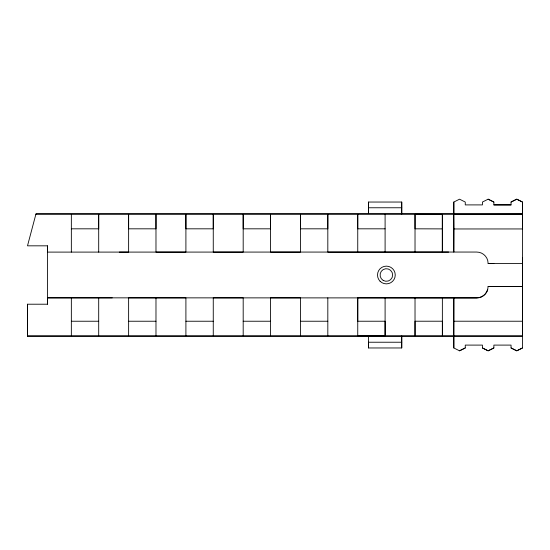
<?xml version="1.0" encoding="UTF-8"?>
<svg xmlns="http://www.w3.org/2000/svg" width="550" height="550" viewBox="0 0 550 550"><rect width="100%" height="100%" fill="white"/><g stroke="black" fill="none" stroke-linecap="round" stroke-linejoin="round"><path stroke-width="0.82" d="M27.514 335.713L522.493 335.699L522.459 286.454L488.104 286.454L487.706 289.451A11.426 11.426 0 0 1 476.664 297.901L453.826 297.928L453.812 321.214L522.479 321.234L522.5 336.524L27.5 336.511L27.514 304.212L47.541 304.212L47.541 297.846L112.255 297.853M47.527 304.198L47.527 245.829L27.5 245.829L36.087 213.482L522.5 213.496M98.698 252.106L98.698 214.342L98.698 228.821L71.349 228.821M357.748 297.846L357.748 335.713L385.096 335.706L385.096 321.228L357.748 321.234L357.748 297.846L476.664 297.921A11.426 11.426 0 0 0 487.706 289.451M368.548 202.042L368.514 213.489L368.548 202.042L401.741 202.042L401.741 214.06M401.727 342.231L368.548 342.231L368.548 347.964L401.727 347.964L401.727 336.511M401.734 213.489L401.734 202.042M415.023 252.072L415.023 214.335L442.344 214.376L442.344 252.065L442.337 214.411M453.819 213.482L453.819 202.042L459.546 199.183L465.259 202.042L465.266 204.903L482.433 204.903L482.426 202.042L488.146 199.183L493.873 202.042L493.873 204.903L511.039 204.903L511.039 202.042L516.766 199.176L522.486 202.042L522.493 347.957L516.766 350.817L511.039 347.957L511.046 345.097L493.873 345.097L493.873 347.957L488.146 350.824L482.433 347.957L482.433 345.097L465.266 345.097L465.266 347.957L459.539 350.817L453.819 347.957L453.819 336.518M522.493 335.699L522.493 321.234M522.493 292.167L522.493 257.833M522.5 228.814L522.486 202.042L516.752 199.176L511.039 202.042M453.819 321.214L453.791 335.706L453.839 297.914L128.624 297.846L128.624 335.713M453.908 228.965L453.777 214.376L453.798 252.058L453.908 228.965L522.466 228.944L522.493 214.335L35.874 214.349M47.541 297.846L185.907 297.846L185.907 335.713M522.493 214.335L453.936 214.472M459.539 350.817L465.266 347.957M493.873 347.957L488.152 350.824L482.433 347.957M522.493 347.957L516.773 350.817L511.046 347.957M493.873 204.903L511.039 204.903M368.541 207.762L401.734 207.762M385.096 228.821L357.748 228.821L357.748 214.363L357.748 252.106L448.628 252.065M119.316 252.106L128.624 252.106L128.624 214.342L128.624 228.821L155.98 228.821L155.98 214.342L155.98 252.106L185.907 252.106L185.907 214.342L185.907 228.821L213.262 228.821L213.262 214.342L213.262 252.106L243.189 252.106L243.189 214.342L243.189 228.821L270.538 228.821L270.538 214.342L270.538 252.106L300.465 252.106L300.465 214.342L300.465 228.821L327.821 228.821L327.821 214.342L327.821 252.106L357.748 252.106M47.541 245.843L47.541 252.106L476.692 252.051A11.44 11.44 0 0 1 487.74 260.528L488.132 263.498L493.859 263.498M488.132 263.498L522.466 263.498M522.473 286.468L488.104 286.454M71.349 321.234L98.698 321.234M128.624 321.234L155.98 321.234M185.907 321.234L213.262 321.234M243.189 321.234L270.538 321.234M300.465 321.234L327.821 321.234M442.337 228.889L415.023 228.821L415.023 214.349M488.146 199.183L493.873 202.042M27.5 304.198L27.5 336.511M453.819 202.042L453.826 214.06M453.812 335.94L453.819 347.957M442.365 297.914L442.372 335.706L442.379 321.214L415.023 321.221L415.023 335.706L415.023 297.894M401.741 335.947L401.741 347.957M385.096 214.335L385.096 252.093M385.096 297.873L385.096 335.706M368.548 336.518L368.548 347.964M327.821 297.846L327.821 335.713M300.465 335.713L300.465 297.846L270.538 297.853L270.538 335.713M243.189 335.713L243.189 297.846L213.262 297.846L213.262 335.713M155.98 297.846L155.98 335.713M98.698 297.846L98.698 335.713M71.349 214.342L71.349 252.106M71.349 297.846L71.349 335.713M383.226 280.452A6.298 6.298 0 0 0 392.666 275A6.298 6.298 0 0 0 383.226 269.548A6.298 6.298 0 0 0 383.226 280.452M380.105 281.277A8.869 8.869 0 0 0 394.941 277.296A8.869 8.869 0 0 0 384.079 266.434A8.869 8.869 0 0 0 380.105 281.277"/></g></svg>
